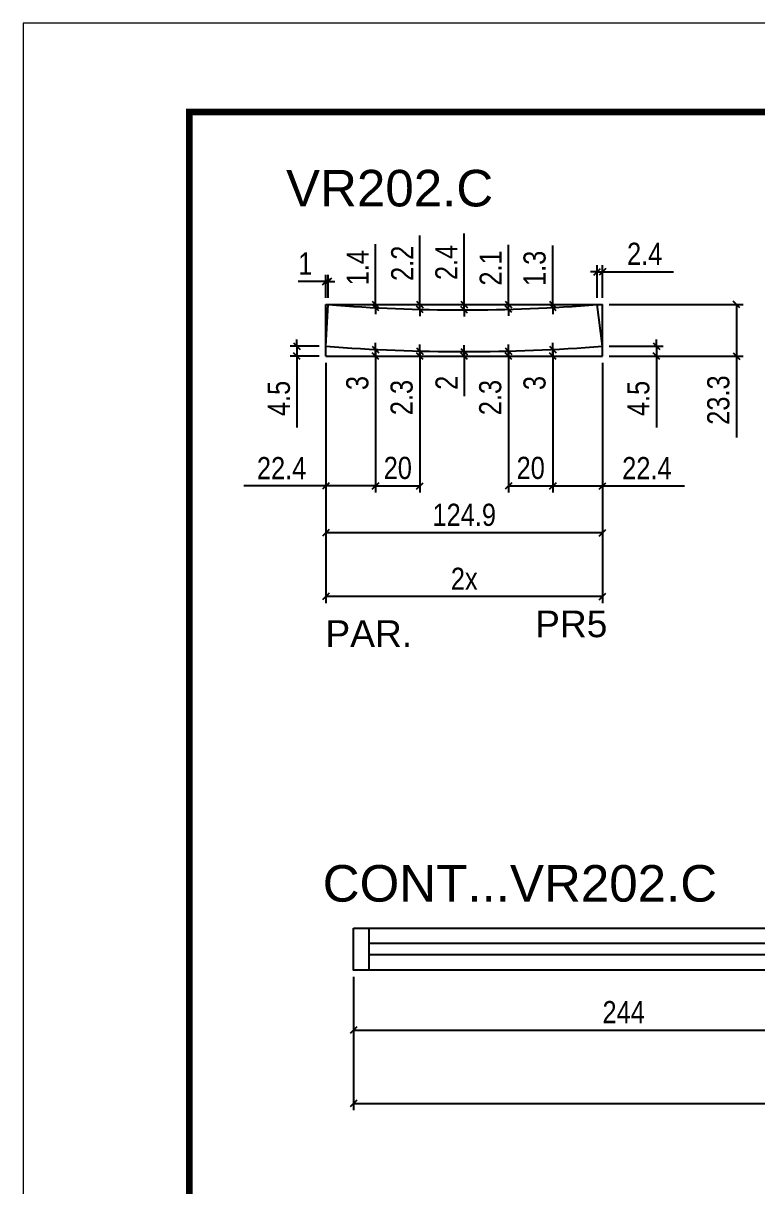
# Model space of a CAD drawing. Extents: x 5442 to 11695, y -218 to 3129.
# Drawn here: x 10210 to 10542, y 307 to 832 of the extents above; entities that cross this region are included whole.
import ezdxf

# ---------------------------------------------------------------- set-up
doc = ezdxf.new("R2010")
doc.units = 0
doc.linetypes.add('DASHED', pattern=[0.75, 0.5, -0.25])
for name, color, linetype in [('5', 5, 'Continuous'), ('COTA', 241, 'Continuous'), ('NOMENCLATURA', 7, 'Continuous'), ('Painéis', 200, 'Continuous'), ('SARR_2.2x7', 40, 'Continuous')]:
    doc.layers.add(name, color=color, linetype=linetype)
for name, color, linetype, lineweight in [('Escoras', 2, 'Continuous', 25), ('Folhas', 255, 'Continuous', 9), ('SARRAFO DE PRESSAO', 251, 'DASHED', 9)]:
    doc.layers.add(name, color=color, linetype=linetype, lineweight=lineweight)
doc.styles.add('COTA TECNICA-50', font='techl___.ttf', dxfattribs={"height": 10})
doc.styles.get("Standard").update_dxf_attribs({"font": 'arial.ttf'})
doc.dimstyles.new('COTA PAINEL-50', dxfattribs={"dimtxt": 10, "dimasz": 3, "dimexe": 3, "dimexo": 3, "dimgap": 3, "dimtad": 1, "dimdec": 1, "dimzin": 12, "dimdsep": 46, "dimtxsty": 'COTA TECNICA-50', "dimblk1": 'OBLIQUE', "dimblk2": 'OBLIQUE', "dimsah": 1, "dimcen": 0.9, "dimclrd": 4, "dimclre": 4, "dimclrt": 240, "dimadec": 1, "dimazin": 3, "dimtfac": 1, "dimtdec": 1, "dimtmove": 0, "dimatfit": 3, "dimfxl": 1, "dimtolj": 1, "dimtzin": 12, "dimarcsym": 0})

# ---------------------------------------------------------------- blocks, each defined once
blk = doc.blocks.new('9999999999')
at = {"layer": 'Folhas'}
blk.add_lwpolyline([(98138.98, 34190.21), (99623.98, 34190.21), (99623.98, 35240.21), (98138.98, 35240.21)], close=True, dxfattribs=at)
at = {"layer": 'Folhas', "color": 30, "const_width": 3}
blk.add_lwpolyline([(98213.98, 34230.21), (99583.98, 34230.21), (99583.98, 35200.21), (98213.98, 35200.21)], close=True, dxfattribs=at)
blk = doc.blocks.new('_Oblique')
at = {"color": 0, "linetype": 'ByBlock', "lineweight": -2}
blk.add_line((-0.5, -0.5), (0.5, 0.5), dxfattribs=at)
blk = doc.blocks.new('*D1528')
at = {"layer": 'Defpoints', "color": 0, "linetype": 'ByBlock', "transparency": 16777216}
for p in [(10346.96, 681.71), (10471.83, 681.71), (10346.96, 601.93)]:
    blk.add_point(p, dxfattribs=at)
at = {"layer": 'Escoras', "color": 4, "linetype": 'ByBlock', "lineweight": -2, "transparency": 16777216}
for p, q in [((10346.96, 678.71), (10346.96, 598.93)), ((10471.83, 678.71), (10471.83, 598.93)), ((10471.83, 601.93), (10346.96, 601.93))]:
    blk.add_line(p, q, dxfattribs=at)
at = {"layer": 'Escoras', "color": 4, "linetype": 'ByBlock', "lineweight": -2, "transparency": 16777216, "xscale": 3, "yscale": 3, "zscale": 3, "rotation": 180}
blk.add_blockref('_Oblique', (10346.96, 601.93), dxfattribs=at)
at = {"layer": 'Escoras', "color": 4, "linetype": 'ByBlock', "lineweight": -2, "transparency": 16777216, "xscale": 3, "yscale": 3, "zscale": 3}
blk.add_blockref('_Oblique', (10471.83, 601.93), dxfattribs=at)
at = {"layer": 'Escoras', "color": 240, "linetype": 'ByBlock', "transparency": 16777216, "insert": (10409.4, 610.03), "char_height": 10, "attachment_point": 5, "style": 'COTA TECNICA-50'}
blk.add_mtext('\\A1;124.9', dxfattribs=at)
blk = doc.blocks.new('*D1529')
at = {"layer": 'Defpoints', "color": 0, "linetype": 'ByBlock', "transparency": 16777216}
for p in [(10346.96, 681.71), (10369.4, 681.71), (10346.96, 623.09)]:
    blk.add_point(p, dxfattribs=at)
at = {"layer": 'Escoras', "color": 4, "linetype": 'ByBlock', "lineweight": -2, "transparency": 16777216}
for p, q in [((10346.96, 678.71), (10346.96, 620.09)), ((10369.4, 678.71), (10369.4, 620.09)), ((10346.96, 623.09), (10309.95, 623.09)), ((10369.4, 623.09), (10346.96, 623.09))]:
    blk.add_line(p, q, dxfattribs=at)
at = {"layer": 'Escoras', "color": 4, "linetype": 'ByBlock', "lineweight": -2, "transparency": 16777216, "xscale": 3, "yscale": 3, "zscale": 3, "rotation": 180}
blk.add_blockref('_Oblique', (10346.96, 623.09), dxfattribs=at)
at = {"layer": 'Escoras', "color": 4, "linetype": 'ByBlock', "lineweight": -2, "transparency": 16777216, "xscale": 3, "yscale": 3, "zscale": 3}
blk.add_blockref('_Oblique', (10369.4, 623.09), dxfattribs=at)
at = {"layer": 'Escoras', "color": 240, "linetype": 'ByBlock', "transparency": 16777216, "insert": (10326.96, 631.16), "char_height": 10, "attachment_point": 5, "style": 'COTA TECNICA-50'}
blk.add_mtext('\\A1;22.4', dxfattribs=at)
blk = doc.blocks.new('*D1530')
at = {"layer": 'Defpoints', "color": 0, "linetype": 'ByBlock', "transparency": 16777216}
for p in [(10369.4, 681.71), (10389.4, 681.71), (10389.4, 623.09)]:
    blk.add_point(p, dxfattribs=at)
at = {"layer": 'Escoras', "color": 4, "linetype": 'ByBlock', "lineweight": -2, "transparency": 16777216}
for p, q in [((10369.4, 678.71), (10369.4, 620.09)), ((10389.4, 678.71), (10389.4, 620.09)), ((10369.4, 623.09), (10389.4, 623.09))]:
    blk.add_line(p, q, dxfattribs=at)
at = {"layer": 'Escoras', "color": 4, "linetype": 'ByBlock', "lineweight": -2, "transparency": 16777216, "xscale": 3, "yscale": 3, "zscale": 3, "rotation": 180}
blk.add_blockref('_Oblique', (10369.4, 623.09), dxfattribs=at)
at = {"layer": 'Escoras', "color": 4, "linetype": 'ByBlock', "lineweight": -2, "transparency": 16777216, "xscale": 3, "yscale": 3, "zscale": 3}
blk.add_blockref('_Oblique', (10389.4, 623.09), dxfattribs=at)
at = {"layer": 'Escoras', "color": 240, "linetype": 'ByBlock', "transparency": 16777216, "insert": (10379.4, 631.19), "char_height": 10, "attachment_point": 5, "style": 'COTA TECNICA-50'}
blk.add_mtext('\\A1;20', dxfattribs=at)
blk = doc.blocks.new('*D1531')
at = {"layer": 'Defpoints', "color": 0, "linetype": 'ByBlock', "transparency": 16777216}
for p in [(10449.4, 681.71), (10471.83, 681.71), (10471.83, 623.09)]:
    blk.add_point(p, dxfattribs=at)
at = {"layer": 'Escoras', "color": 4, "linetype": 'ByBlock', "lineweight": -2, "transparency": 16777216}
for p, q in [((10449.4, 678.71), (10449.4, 620.09)), ((10471.83, 678.71), (10471.83, 620.09)), ((10449.4, 623.09), (10471.83, 623.09)), ((10471.83, 623.09), (10508.84, 623.09))]:
    blk.add_line(p, q, dxfattribs=at)
at = {"layer": 'Escoras', "color": 4, "linetype": 'ByBlock', "lineweight": -2, "transparency": 16777216, "xscale": 3, "yscale": 3, "zscale": 3, "rotation": 180}
blk.add_blockref('_Oblique', (10449.4, 623.09), dxfattribs=at)
at = {"layer": 'Escoras', "color": 4, "linetype": 'ByBlock', "lineweight": -2, "transparency": 16777216, "xscale": 3, "yscale": 3, "zscale": 3}
blk.add_blockref('_Oblique', (10471.83, 623.09), dxfattribs=at)
at = {"layer": 'Escoras', "color": 240, "linetype": 'ByBlock', "transparency": 16777216, "insert": (10491.84, 631.16), "char_height": 10, "attachment_point": 5, "style": 'COTA TECNICA-50'}
blk.add_mtext('\\A1;22.4', dxfattribs=at)
blk = doc.blocks.new('*D1532')
at = {"layer": 'Defpoints', "color": 0, "linetype": 'ByBlock', "transparency": 16777216}
for p in [(10429.4, 681.71), (10449.4, 681.71), (10449.4, 623.09)]:
    blk.add_point(p, dxfattribs=at)
at = {"layer": 'Escoras', "color": 4, "linetype": 'ByBlock', "lineweight": -2, "transparency": 16777216}
for p, q in [((10429.4, 678.71), (10429.4, 620.09)), ((10449.4, 678.71), (10449.4, 620.09)), ((10429.4, 623.09), (10449.4, 623.09))]:
    blk.add_line(p, q, dxfattribs=at)
at = {"layer": 'Escoras', "color": 4, "linetype": 'ByBlock', "lineweight": -2, "transparency": 16777216, "xscale": 3, "yscale": 3, "zscale": 3, "rotation": 180}
blk.add_blockref('_Oblique', (10429.4, 623.09), dxfattribs=at)
at = {"layer": 'Escoras', "color": 4, "linetype": 'ByBlock', "lineweight": -2, "transparency": 16777216, "xscale": 3, "yscale": 3, "zscale": 3}
blk.add_blockref('_Oblique', (10449.4, 623.09), dxfattribs=at)
at = {"layer": 'Escoras', "color": 240, "linetype": 'ByBlock', "transparency": 16777216, "insert": (10439.4, 631.19), "char_height": 10, "attachment_point": 5, "style": 'COTA TECNICA-50'}
blk.add_mtext('\\A1;20', dxfattribs=at)
blk = doc.blocks.new('*D1533')
at = {"layer": 'Defpoints', "color": 0, "linetype": 'ByBlock', "transparency": 16777216}
for p in [(10471.83, 704.97), (10471.83, 681.71), (10532.35, 681.71)]:
    blk.add_point(p, dxfattribs=at)
at = {"layer": 'Escoras', "color": 4, "linetype": 'ByBlock', "lineweight": -2, "transparency": 16777216}
for p, q in [((10474.83, 704.97), (10535.35, 704.97)), ((10532.35, 704.97), (10532.35, 681.71)), ((10474.83, 681.71), (10535.35, 681.71)), ((10532.35, 681.71), (10532.35, 644.99))]:
    blk.add_line(p, q, dxfattribs=at)
at = {"layer": 'Escoras', "color": 4, "linetype": 'ByBlock', "lineweight": -2, "transparency": 16777216, "xscale": 3, "yscale": 3, "zscale": 3}
for p, rotation in [((10532.35, 704.97), 90), ((10532.35, 681.71), 270)]:
    blk.add_blockref('_Oblique', p, dxfattribs=dict(at, rotation=rotation))
at = {"layer": 'Escoras', "color": 240, "linetype": 'ByBlock', "transparency": 16777216, "insert": (10524.13, 661.85), "char_height": 10, "attachment_point": 5, "rotation": 90, "style": 'COTA TECNICA-50'}
blk.add_mtext('\\A1;23.3', dxfattribs=at)
blk = doc.blocks.new('*D1534')
at = {"layer": 'Defpoints', "color": 0, "linetype": 'ByBlock', "transparency": 16777216}
for p in [(10471.83, 686.19), (10471.83, 681.71), (10496.13, 681.71)]:
    blk.add_point(p, dxfattribs=at)
at = {"layer": 'Escoras', "color": 4, "linetype": 'ByBlock', "lineweight": -2, "transparency": 16777216}
for p, q in [((10496.13, 686.19), (10496.13, 689.19)), ((10474.83, 686.19), (10499.13, 686.19)), ((10496.13, 686.19), (10496.13, 681.71)), ((10474.83, 681.71), (10499.13, 681.71)), ((10496.13, 681.71), (10496.13, 649.49))]:
    blk.add_line(p, q, dxfattribs=at)
at = {"layer": 'Escoras', "color": 4, "linetype": 'ByBlock', "lineweight": -2, "transparency": 16777216, "xscale": 3, "yscale": 3, "zscale": 3}
for p, rotation in [((10496.13, 686.19), 270), ((10496.13, 681.71), 90)]:
    blk.add_blockref('_Oblique', p, dxfattribs=dict(at, rotation=rotation))
at = {"layer": 'Escoras', "color": 240, "linetype": 'ByBlock', "transparency": 16777216, "insert": (10488.02, 662.6), "char_height": 10, "attachment_point": 5, "rotation": 90, "style": 'COTA TECNICA-50'}
blk.add_mtext('\\A1;4.5', dxfattribs=at)
blk = doc.blocks.new('*D1535')
at = {"layer": 'Defpoints', "color": 0, "linetype": 'ByBlock', "transparency": 16777216}
for p in [(10346.96, 686.2), (10333.89, 681.71), (10346.96, 681.71)]:
    blk.add_point(p, dxfattribs=at)
at = {"layer": 'Escoras', "color": 4, "linetype": 'ByBlock', "lineweight": -2, "transparency": 16777216}
for p, q in [((10333.89, 686.2), (10333.89, 689.2)), ((10343.96, 686.2), (10330.89, 686.2)), ((10333.89, 686.2), (10333.89, 681.71)), ((10343.96, 681.71), (10330.89, 681.71)), ((10333.89, 681.71), (10333.89, 649.49))]:
    blk.add_line(p, q, dxfattribs=at)
at = {"layer": 'Escoras', "color": 4, "linetype": 'ByBlock', "lineweight": -2, "transparency": 16777216, "xscale": 3, "yscale": 3, "zscale": 3}
for p, rotation in [((10333.89, 686.2), 270), ((10333.89, 681.71), 90)]:
    blk.add_blockref('_Oblique', p, dxfattribs=dict(at, rotation=rotation))
at = {"layer": 'Escoras', "color": 240, "linetype": 'ByBlock', "transparency": 16777216, "insert": (10325.78, 662.6), "char_height": 10, "attachment_point": 5, "rotation": 90, "style": 'COTA TECNICA-50'}
blk.add_mtext('\\A1;4.5', dxfattribs=at)
blk = doc.blocks.new('*D1536')
at = {"layer": 'Defpoints', "color": 0, "linetype": 'ByBlock', "transparency": 16777216}
for p in [(10346.96, 715.41), (10346.96, 704.97), (10348, 704.97)]:
    blk.add_point(p, dxfattribs=at)
at = {"layer": 'Escoras', "color": 4, "linetype": 'ByBlock', "lineweight": -2, "transparency": 16777216}
for p, q in [((10346.96, 715.41), (10334.38, 715.41)), ((10346.96, 707.97), (10346.96, 718.41)), ((10348, 715.41), (10346.96, 715.41)), ((10348, 707.97), (10348, 718.41)), ((10348, 715.41), (10351, 715.41))]:
    blk.add_line(p, q, dxfattribs=at)
at = {"layer": 'Escoras', "color": 4, "linetype": 'ByBlock', "lineweight": -2, "transparency": 16777216, "xscale": 3, "yscale": 3, "zscale": 3}
blk.add_blockref('_Oblique', (10346.96, 715.41), dxfattribs=at)
at = {"layer": 'Escoras', "color": 4, "linetype": 'ByBlock', "lineweight": -2, "transparency": 16777216, "xscale": 3, "yscale": 3, "zscale": 3, "rotation": 180}
blk.add_blockref('_Oblique', (10348, 715.41), dxfattribs=at)
at = {"layer": 'Escoras', "color": 240, "linetype": 'ByBlock', "transparency": 16777216, "insert": (10337.67, 723.47), "char_height": 10, "attachment_point": 5, "style": 'COTA TECNICA-50'}
blk.add_mtext('\\A1;1', dxfattribs=at)
blk = doc.blocks.new('*D1537')
at = {"layer": 'Defpoints', "color": 0, "linetype": 'ByBlock', "transparency": 16777216}
for p in [(10471.83, 719.79), (10469.42, 704.97), (10471.83, 704.97)]:
    blk.add_point(p, dxfattribs=at)
at = {"layer": 'Escoras', "color": 4, "linetype": 'ByBlock', "lineweight": -2, "transparency": 16777216}
for p, q in [((10469.42, 719.79), (10466.42, 719.79)), ((10469.42, 707.97), (10469.42, 722.79)), ((10469.42, 719.79), (10471.83, 719.79)), ((10471.83, 707.97), (10471.83, 722.79)), ((10471.83, 719.79), (10503.86, 719.79))]:
    blk.add_line(p, q, dxfattribs=at)
at = {"layer": 'Escoras', "color": 4, "linetype": 'ByBlock', "lineweight": -2, "transparency": 16777216, "xscale": 3, "yscale": 3, "zscale": 3}
blk.add_blockref('_Oblique', (10469.42, 719.79), dxfattribs=at)
at = {"layer": 'Escoras', "color": 4, "linetype": 'ByBlock', "lineweight": -2, "transparency": 16777216, "xscale": 3, "yscale": 3, "zscale": 3, "rotation": 180}
blk.add_blockref('_Oblique', (10471.83, 719.79), dxfattribs=at)
at = {"layer": 'Escoras', "color": 240, "linetype": 'ByBlock', "transparency": 16777216, "insert": (10490.85, 727.87), "char_height": 10, "attachment_point": 5, "style": 'COTA TECNICA-50'}
blk.add_mtext('\\A1;2.4', dxfattribs=at)
blk = doc.blocks.new('*D1538')
at = {"layer": 'Defpoints', "color": 0, "linetype": 'ByBlock', "transparency": 16777216}
for p in [(10369.4, 704.97), (10369.4, 704.97), (10369.4, 703.56)]:
    blk.add_point(p, dxfattribs=at)
at = {"layer": 'Escoras', "color": 4, "linetype": 'ByBlock', "lineweight": -2, "transparency": 16777216}
for p, q in [((10369.4, 704.97), (10369.4, 732.21)), ((10366.4, 703.56), (10366.4, 703.56)), ((10369.4, 703.56), (10369.4, 704.97)), ((10369.4, 703.56), (10369.4, 700.56)), ((10372.4, 704.97), (10372.4, 704.97))]:
    blk.add_line(p, q, dxfattribs=at)
at = {"layer": 'Escoras', "color": 4, "linetype": 'ByBlock', "lineweight": -2, "transparency": 16777216, "xscale": 3, "yscale": 3, "zscale": 3}
for p, rotation in [((10369.4, 704.97), 270), ((10369.4, 703.56), 90)]:
    blk.add_blockref('_Oblique', p, dxfattribs=dict(at, rotation=rotation))
at = {"layer": 'Escoras', "color": 240, "linetype": 'ByBlock', "transparency": 16777216, "insert": (10361.32, 721.59), "char_height": 10, "attachment_point": 5, "rotation": 90, "style": 'COTA TECNICA-50'}
blk.add_mtext('\\A1;1.4', dxfattribs=at)
blk = doc.blocks.new('*D1539')
at = {"layer": 'Defpoints', "color": 0, "linetype": 'ByBlock', "transparency": 16777216}
for p in [(10389.4, 704.97), (10389.4, 704.97), (10389.4, 702.79)]:
    blk.add_point(p, dxfattribs=at)
at = {"layer": 'Escoras', "color": 4, "linetype": 'ByBlock', "lineweight": -2, "transparency": 16777216}
for p, q in [((10389.4, 704.97), (10389.4, 736.19)), ((10389.4, 702.79), (10389.4, 704.97)), ((10392.4, 704.97), (10392.4, 704.97)), ((10386.4, 702.79), (10386.4, 702.79)), ((10389.4, 702.79), (10389.4, 699.79))]:
    blk.add_line(p, q, dxfattribs=at)
at = {"layer": 'Escoras', "color": 4, "linetype": 'ByBlock', "lineweight": -2, "transparency": 16777216, "xscale": 3, "yscale": 3, "zscale": 3}
for p, rotation in [((10389.4, 704.97), 270), ((10389.4, 702.79), 90)]:
    blk.add_blockref('_Oblique', p, dxfattribs=dict(at, rotation=rotation))
at = {"layer": 'Escoras', "color": 240, "linetype": 'ByBlock', "transparency": 16777216, "insert": (10381.4, 723.58), "char_height": 10, "attachment_point": 5, "rotation": 90, "style": 'COTA TECNICA-50'}
blk.add_mtext('\\A1;2.2', dxfattribs=at)
blk = doc.blocks.new('*D1540')
at = {"layer": 'Defpoints', "color": 0, "linetype": 'ByBlock', "transparency": 16777216}
for p in [(10409.4, 704.97), (10409.4, 704.97), (10409.4, 702.55)]:
    blk.add_point(p, dxfattribs=at)
at = {"layer": 'Escoras', "color": 4, "linetype": 'ByBlock', "lineweight": -2, "transparency": 16777216}
for p, q in [((10409.4, 704.97), (10409.4, 736.99)), ((10409.4, 702.55), (10409.4, 704.97)), ((10412.4, 704.97), (10412.4, 704.97)), ((10406.4, 702.55), (10406.4, 702.55)), ((10409.4, 702.55), (10409.4, 699.55))]:
    blk.add_line(p, q, dxfattribs=at)
at = {"layer": 'Escoras', "color": 4, "linetype": 'ByBlock', "lineweight": -2, "transparency": 16777216, "xscale": 3, "yscale": 3, "zscale": 3}
for p, rotation in [((10409.4, 704.97), 270), ((10409.4, 702.55), 90)]:
    blk.add_blockref('_Oblique', p, dxfattribs=dict(at, rotation=rotation))
at = {"layer": 'Escoras', "color": 240, "linetype": 'ByBlock', "transparency": 16777216, "insert": (10401.32, 723.98), "char_height": 10, "attachment_point": 5, "rotation": 90, "style": 'COTA TECNICA-50'}
blk.add_mtext('\\A1;2.4', dxfattribs=at)
blk = doc.blocks.new('*D1541')
at = {"layer": 'Defpoints', "color": 0, "linetype": 'ByBlock', "transparency": 16777216}
for p in [(10429.4, 704.97), (10429.4, 704.97), (10429.4, 702.83)]:
    blk.add_point(p, dxfattribs=at)
at = {"layer": 'Escoras', "color": 4, "linetype": 'ByBlock', "lineweight": -2, "transparency": 16777216}
for p, q in [((10429.4, 704.97), (10429.4, 731.97)), ((10429.4, 702.83), (10429.4, 704.97)), ((10432.4, 704.97), (10432.4, 704.97)), ((10426.4, 702.83), (10426.4, 702.83)), ((10429.4, 702.83), (10429.4, 699.83))]:
    blk.add_line(p, q, dxfattribs=at)
at = {"layer": 'Escoras', "color": 4, "linetype": 'ByBlock', "lineweight": -2, "transparency": 16777216, "xscale": 3, "yscale": 3, "zscale": 3}
for p, rotation in [((10429.4, 704.97), 270), ((10429.4, 702.83), 90)]:
    blk.add_blockref('_Oblique', p, dxfattribs=dict(at, rotation=rotation))
at = {"layer": 'Escoras', "color": 240, "linetype": 'ByBlock', "transparency": 16777216, "insert": (10421.34, 721.47), "char_height": 10, "attachment_point": 5, "rotation": 90, "style": 'COTA TECNICA-50'}
blk.add_mtext('\\A1;2.1', dxfattribs=at)
blk = doc.blocks.new('*D1542')
at = {"layer": 'Defpoints', "color": 0, "linetype": 'ByBlock', "transparency": 16777216}
for p in [(10449.4, 704.97), (10449.4, 704.97), (10449.4, 703.63)]:
    blk.add_point(p, dxfattribs=at)
at = {"layer": 'Escoras', "color": 4, "linetype": 'ByBlock', "lineweight": -2, "transparency": 16777216}
for p, q in [((10449.4, 704.97), (10449.4, 731.61)), ((10446.4, 703.63), (10446.4, 703.63)), ((10449.4, 703.63), (10449.4, 704.97)), ((10449.4, 703.63), (10449.4, 700.63)), ((10452.4, 704.97), (10452.4, 704.97))]:
    blk.add_line(p, q, dxfattribs=at)
at = {"layer": 'Escoras', "color": 4, "linetype": 'ByBlock', "lineweight": -2, "transparency": 16777216, "xscale": 3, "yscale": 3, "zscale": 3}
for p, rotation in [((10449.4, 704.97), 270), ((10449.4, 703.63), 90)]:
    blk.add_blockref('_Oblique', p, dxfattribs=dict(at, rotation=rotation))
at = {"layer": 'Escoras', "color": 240, "linetype": 'ByBlock', "transparency": 16777216, "insert": (10441.18, 721.29), "char_height": 10, "attachment_point": 5, "rotation": 90, "style": 'COTA TECNICA-50'}
blk.add_mtext('\\A1;1.3', dxfattribs=at)
blk = doc.blocks.new('*D1543')
at = {"layer": 'Defpoints', "color": 0, "linetype": 'ByBlock', "transparency": 16777216}
for p in [(10369.4, 684.73), (10369.4, 681.71), (10369.4, 681.71)]:
    blk.add_point(p, dxfattribs=at)
at = {"layer": 'Escoras', "color": 4, "linetype": 'ByBlock', "lineweight": -2, "transparency": 16777216}
for p, q in [((10369.4, 684.73), (10369.4, 687.73)), ((10369.4, 684.73), (10369.4, 681.71)), ((10372.4, 684.73), (10372.4, 684.73)), ((10366.4, 681.71), (10366.4, 681.71)), ((10369.4, 681.71), (10369.4, 663.38))]:
    blk.add_line(p, q, dxfattribs=at)
at = {"layer": 'Escoras', "color": 4, "linetype": 'ByBlock', "lineweight": -2, "transparency": 16777216, "xscale": 3, "yscale": 3, "zscale": 3}
for p, rotation in [((10369.4, 684.73), 270), ((10369.4, 681.71), 90)]:
    blk.add_blockref('_Oblique', p, dxfattribs=dict(at, rotation=rotation))
at = {"layer": 'Escoras', "color": 240, "linetype": 'ByBlock', "transparency": 16777216, "insert": (10361.18, 669.55), "char_height": 10, "attachment_point": 5, "rotation": 90, "style": 'COTA TECNICA-50'}
blk.add_mtext('\\A1;3', dxfattribs=at)
blk = doc.blocks.new('*D1544')
at = {"layer": 'Defpoints', "color": 0, "linetype": 'ByBlock', "transparency": 16777216}
for p in [(10389.4, 683.97), (10389.4, 681.71), (10389.4, 681.71)]:
    blk.add_point(p, dxfattribs=at)
at = {"layer": 'Escoras', "color": 4, "linetype": 'ByBlock', "lineweight": -2, "transparency": 16777216}
for p, q in [((10389.4, 683.97), (10389.4, 686.97)), ((10389.4, 683.97), (10389.4, 681.71)), ((10392.4, 683.97), (10392.4, 683.97)), ((10386.4, 681.71), (10386.4, 681.71)), ((10389.4, 681.71), (10389.4, 650.28))]:
    blk.add_line(p, q, dxfattribs=at)
at = {"layer": 'Escoras', "color": 4, "linetype": 'ByBlock', "lineweight": -2, "transparency": 16777216, "xscale": 3, "yscale": 3, "zscale": 3}
for p, rotation in [((10389.4, 683.97), 270), ((10389.4, 681.71), 90)]:
    blk.add_blockref('_Oblique', p, dxfattribs=dict(at, rotation=rotation))
at = {"layer": 'Escoras', "color": 240, "linetype": 'ByBlock', "transparency": 16777216, "insert": (10381.18, 663), "char_height": 10, "attachment_point": 5, "rotation": 90, "style": 'COTA TECNICA-50'}
blk.add_mtext('\\A1;2.3', dxfattribs=at)
blk = doc.blocks.new('*D1545')
at = {"layer": 'Defpoints', "color": 0, "linetype": 'ByBlock', "transparency": 16777216}
for p in [(10409.4, 683.71), (10409.4, 681.71), (10409.4, 681.71)]:
    blk.add_point(p, dxfattribs=at)
at = {"layer": 'Escoras', "color": 4, "linetype": 'ByBlock', "lineweight": -2, "transparency": 16777216}
for p, q in [((10409.4, 683.71), (10409.4, 686.71)), ((10409.4, 683.71), (10409.4, 681.71)), ((10412.4, 683.71), (10412.4, 683.71)), ((10406.4, 681.71), (10406.4, 681.71)), ((10409.4, 681.71), (10409.4, 663.6))]:
    blk.add_line(p, q, dxfattribs=at)
at = {"layer": 'Escoras', "color": 4, "linetype": 'ByBlock', "lineweight": -2, "transparency": 16777216, "xscale": 3, "yscale": 3, "zscale": 3}
for p, rotation in [((10409.4, 683.71), 270), ((10409.4, 681.71), 90)]:
    blk.add_blockref('_Oblique', p, dxfattribs=dict(at, rotation=rotation))
at = {"layer": 'Escoras', "color": 240, "linetype": 'ByBlock', "transparency": 16777216, "insert": (10401.4, 669.66), "char_height": 10, "attachment_point": 5, "rotation": 90, "style": 'COTA TECNICA-50'}
blk.add_mtext('\\A1;2', dxfattribs=at)
blk = doc.blocks.new('*D1546')
at = {"layer": 'Defpoints', "color": 0, "linetype": 'ByBlock', "transparency": 16777216}
for p in [(10429.4, 683.97), (10429.4, 681.71), (10429.4, 681.71)]:
    blk.add_point(p, dxfattribs=at)
at = {"layer": 'Escoras', "color": 4, "linetype": 'ByBlock', "lineweight": -2, "transparency": 16777216}
for p, q in [((10429.4, 683.97), (10429.4, 686.97)), ((10429.4, 683.97), (10429.4, 681.71)), ((10432.4, 683.97), (10432.4, 683.97)), ((10426.4, 681.71), (10426.4, 681.71)), ((10429.4, 681.71), (10429.4, 650.28))]:
    blk.add_line(p, q, dxfattribs=at)
at = {"layer": 'Escoras', "color": 4, "linetype": 'ByBlock', "lineweight": -2, "transparency": 16777216, "xscale": 3, "yscale": 3, "zscale": 3}
for p, rotation in [((10429.4, 683.97), 270), ((10429.4, 681.71), 90)]:
    blk.add_blockref('_Oblique', p, dxfattribs=dict(at, rotation=rotation))
at = {"layer": 'Escoras', "color": 240, "linetype": 'ByBlock', "transparency": 16777216, "insert": (10421.18, 663), "char_height": 10, "attachment_point": 5, "rotation": 90, "style": 'COTA TECNICA-50'}
blk.add_mtext('\\A1;2.3', dxfattribs=at)
blk = doc.blocks.new('*D1560')
at = {"layer": 'Defpoints', "color": 0, "linetype": 'ByBlock', "transparency": 16777216}
for p in [(10449.4, 684.73), (10449.4, 681.71), (10449.4, 681.71)]:
    blk.add_point(p, dxfattribs=at)
at = {"layer": 'Escoras', "color": 4, "linetype": 'ByBlock', "lineweight": -2, "transparency": 16777216}
for p, q in [((10449.4, 684.73), (10449.4, 687.73)), ((10449.4, 684.73), (10449.4, 681.71)), ((10452.4, 684.73), (10452.4, 684.73)), ((10446.4, 681.71), (10446.4, 681.71)), ((10449.4, 681.71), (10449.4, 663.38))]:
    blk.add_line(p, q, dxfattribs=at)
at = {"layer": 'Escoras', "color": 4, "linetype": 'ByBlock', "lineweight": -2, "transparency": 16777216, "xscale": 3, "yscale": 3, "zscale": 3}
for p, rotation in [((10449.4, 684.73), 270), ((10449.4, 681.71), 90)]:
    blk.add_blockref('_Oblique', p, dxfattribs=dict(at, rotation=rotation))
at = {"layer": 'Escoras', "color": 240, "linetype": 'ByBlock', "transparency": 16777216, "insert": (10441.18, 669.55), "char_height": 10, "attachment_point": 5, "rotation": 90, "style": 'COTA TECNICA-50'}
blk.add_mtext('\\A1;3', dxfattribs=at)
blk = doc.blocks.new('*D1561')
at = {"layer": 'Defpoints', "color": 0, "linetype": 'ByBlock', "transparency": 16777216}
for p in [(10346.96, 681.71), (10471.83, 681.71), (10346.96, 573.18)]:
    blk.add_point(p, dxfattribs=at)
at = {"layer": 'Escoras', "color": 4, "linetype": 'ByBlock', "lineweight": -2, "transparency": 16777216}
for p, q in [((10346.96, 678.71), (10346.96, 570.18)), ((10471.83, 678.71), (10471.83, 570.18)), ((10471.83, 573.18), (10346.96, 573.18))]:
    blk.add_line(p, q, dxfattribs=at)
at = {"layer": 'Escoras', "color": 4, "linetype": 'ByBlock', "lineweight": -2, "transparency": 16777216, "xscale": 3, "yscale": 3, "zscale": 3, "rotation": 180}
blk.add_blockref('_Oblique', (10346.96, 573.18), dxfattribs=at)
at = {"layer": 'Escoras', "color": 4, "linetype": 'ByBlock', "lineweight": -2, "transparency": 16777216, "xscale": 3, "yscale": 3, "zscale": 3}
blk.add_blockref('_Oblique', (10471.83, 573.18), dxfattribs=at)
at = {"layer": 'Escoras', "color": 240, "linetype": 'ByBlock', "transparency": 16777216, "insert": (10409.4, 581.24), "char_height": 10, "attachment_point": 5, "style": 'COTA TECNICA-50'}
blk.add_mtext('\\A1;2x', dxfattribs=at)
blk = doc.blocks.new('*D1575')
at = {"layer": 'COTA', "color": 4, "linetype": 'ByBlock', "lineweight": -2, "transparency": 16777216}
for p, q in [((10359.34, 401.63), (10359.34, 374.6)), ((10603.34, 401.63), (10603.34, 374.6)), ((10359.34, 377.6), (10603.34, 377.6))]:
    blk.add_line(p, q, dxfattribs=at)
at = {"layer": 'Defpoints', "color": 0, "linetype": 'ByBlock', "transparency": 16777216}
for p in [(10359.34, 404.63), (10603.34, 404.63), (10603.34, 377.6)]:
    blk.add_point(p, dxfattribs=at)
at = {"layer": 'COTA', "color": 4, "linetype": 'ByBlock', "lineweight": -2, "transparency": 16777216, "xscale": 3, "yscale": 3, "zscale": 3, "rotation": 180}
blk.add_blockref('_Oblique', (10359.34, 377.6), dxfattribs=at)
at = {"layer": 'COTA', "color": 4, "linetype": 'ByBlock', "lineweight": -2, "transparency": 16777216, "xscale": 3, "yscale": 3, "zscale": 3}
blk.add_blockref('_Oblique', (10603.34, 377.6), dxfattribs=at)
at = {"layer": 'COTA', "color": 240, "linetype": 'ByBlock', "transparency": 16777216, "insert": (10481.34, 385.68), "char_height": 10, "attachment_point": 5, "style": 'COTA TECNICA-50'}
blk.add_mtext('\\A1;244', dxfattribs=at)
blk = doc.blocks.new('*D1246')
at = {"layer": 'Defpoints', "color": 0, "linetype": 'ByBlock', "transparency": 16777216}
for p in [(10359.34, 404.63), (11151.04, 404.65), (11151.04, 344.48)]:
    blk.add_point(p, dxfattribs=at)
at = {"layer": 'Escoras', "color": 4, "linetype": 'ByBlock', "lineweight": -2, "transparency": 16777216}
for p, q in [((10359.34, 401.63), (10359.34, 341.48)), ((11151.04, 401.65), (11151.04, 341.48)), ((10359.34, 344.48), (11151.04, 344.48))]:
    blk.add_line(p, q, dxfattribs=at)
at = {"layer": 'Escoras', "color": 4, "linetype": 'ByBlock', "lineweight": -2, "transparency": 16777216, "xscale": 3, "yscale": 3, "zscale": 3, "rotation": 180}
blk.add_blockref('_Oblique', (10359.34, 344.48), dxfattribs=at)
at = {"layer": 'Escoras', "color": 4, "linetype": 'ByBlock', "lineweight": -2, "transparency": 16777216, "xscale": 3, "yscale": 3, "zscale": 3}
blk.add_blockref('_Oblique', (11151.04, 344.48), dxfattribs=at)
at = {"layer": 'Escoras', "color": 240, "linetype": 'ByBlock', "transparency": 16777216, "insert": (10755.19, 352.58), "char_height": 10, "attachment_point": 5, "style": 'COTA TECNICA-50'}
blk.add_mtext('\\A1;791.7', dxfattribs=at)

msp = doc.modelspace()

# ---------------------------------------------------------------- linework, layer by layer
at = {"linetype": 'Continuous'}
for p, q in [((10346.96, 686.2), (10348, 704.97)), ((10471.83, 686.19), (10469.42, 704.97))]:
    msp.add_line(p, q, dxfattribs=at)
for centre, radius, start, end in [((10408.71, 1466.93), 764.37, 265.44429, 274.55571), ((10409.43, 1470.85), 787.14, 265.44818, 274.54696)]:
    msp.add_arc(centre, radius, start, end, dxfattribs=at)
at = {"layer": 'Escoras', "linetype": 'ByBlock'}
for p, q in [((10369.4, 703.56), (10369.4, 704.97)), ((10389.4, 702.79), (10389.4, 704.97)), ((10409.4, 702.55), (10409.4, 704.97)), ((10429.4, 702.83), (10429.4, 704.97)), ((10449.4, 703.63), (10449.4, 704.97)), ((10369.4, 681.71), (10369.4, 684.73)), ((10389.4, 681.71), (10389.4, 683.97)), ((10409.4, 681.71), (10409.4, 683.71)), ((10429.4, 681.71), (10429.4, 683.97)), ((10449.4, 681.71), (10449.4, 684.73))]:
    msp.add_line(p, q, dxfattribs=at)
at = {"layer": 'Painéis', "linetype": 'Continuous'}
for p, q in [((10346.96, 704.97), (10471.83, 704.97)), ((10346.96, 681.71), (10346.96, 704.97)), ((10471.83, 681.71), (10471.83, 704.97)), ((10346.96, 681.71), (10471.83, 681.71))]:
    msp.add_line(p, q, dxfattribs=at)
msp.add_lwpolyline([(10359.34, 423.63), (10603.34, 423.63), (10603.34, 404.63), (10359.34, 404.63)], close=True, dxfattribs=at)
at = {"layer": 'SARR_2.2x7', "linetype": 'Continuous'}
for p, q in [((10366.34, 423.63), (10366.34, 404.63)), ((10603.34, 416.63), (10366.34, 416.63)), ((10366.34, 411.63), (10603.34, 411.63))]:
    msp.add_line(p, q, dxfattribs=at)

# ---------------------------------------------------------------- block references
at = {"layer": 'SARRAFO DE PRESSAO', "color": 6, "linetype": 'ByBlock'}
msp.add_blockref('9999999999', (-87928.62, -34408.31), dxfattribs=at)

# ---------------------------------------------------------------- texts
at = {"layer": '5', "linetype": 'Continuous'}
for s, p in [('PAR.', (10346.74, 550.51)), ('PR5', (10441.4, 554.87))]:
    msp.add_text(s, height=12, rotation=0, dxfattribs=at).set_placement(p)
at = {"layer": 'NOMENCLATURA', "linetype": 'Continuous'}
for s, p in [('VR202.C', (10328.95, 749.24)), ('CONT...VR202.C', (10345.51, 435.53))]:
    msp.add_text(s, height=16.5, dxfattribs=at).set_placement(p)

# ---------------------------------------------------------------- dimensions: what is measured, and where the dimension line sits
at = {"layer": 'COTA', "linetype": 'ByBlock'}
dim = msp.add_aligned_dim(p1=(10359.34, 404.63), p2=(10603.34, 404.63), distance=-27.03, dimstyle='COTA PAINEL-50', override={"dimarcsym": 1}, dxfattribs=at)
dim.commit()
dim.dimension.update_dxf_attribs({"geometry": '*D1575', "text_midpoint": (10481.34, 385.68)})
at = {"layer": 'Escoras', "linetype": 'ByBlock'}
for base, p1, p2, picture, middle in [((10389.4, 704.97), (10389.4, 702.79), (10389.4, 704.97), '*D1539', (10381.4, 723.58)), ((10409.4, 704.97), (10409.4, 702.55), (10409.4, 704.97), '*D1540', (10401.32, 723.98)), ((10369.4, 704.97), (10369.4, 703.56), (10369.4, 704.97), '*D1538', (10361.32, 721.59)), ((10429.4, 704.97), (10429.4, 702.83), (10429.4, 704.97), '*D1541', (10421.34, 721.47)), ((10449.4, 704.97), (10449.4, 703.63), (10449.4, 704.97), '*D1542', (10441.18, 721.29)), ((10532.35, 681.71), (10471.83, 704.97), (10471.83, 681.71), '*D1533', (10524.13, 661.85)), ((10333.89, 681.71), (10346.96, 686.2), (10346.96, 681.71), '*D1535', (10325.78, 662.6)), ((10496.13, 681.71), (10471.83, 686.19), (10471.83, 681.71), '*D1534', (10488.02, 662.6)), ((10369.4, 681.71), (10369.4, 684.73), (10369.4, 681.71), '*D1543', (10361.18, 669.55)), ((10389.4, 681.71), (10389.4, 683.97), (10389.4, 681.71), '*D1544', (10381.18, 663)), ((10409.4, 681.71), (10409.4, 683.71), (10409.4, 681.71), '*D1545', (10401.4, 669.66)), ((10429.4, 681.71), (10429.4, 683.97), (10429.4, 681.71), '*D1546', (10421.18, 663)), ((10449.4, 681.71), (10449.4, 684.73), (10449.4, 681.71), '*D1560', (10441.18, 669.55))]:
    dim = msp.add_linear_dim(base=base, p1=p1, p2=p2, angle=90, dimstyle='COTA PAINEL-50', override={"dimarcsym": 1}, dxfattribs=at)
    dim.commit()
    dim.dimension.update_dxf_attribs({"geometry": picture, "text_midpoint": middle})
for base, p1, p2, picture, middle in [((10346.96, 715.41), (10348, 704.97), (10346.96, 704.97), '*D1536', (10337.67, 723.47)), ((10471.83, 719.79), (10469.42, 704.97), (10471.83, 704.97), '*D1537', (10490.85, 727.87)), ((10346.96, 623.09), (10369.4, 681.71), (10346.96, 681.71), '*D1529', (10326.96, 631.16)), ((10346.96, 601.93), (10471.83, 681.71), (10346.96, 681.71), '*D1528', (10409.4, 610.03)), ((10471.83, 623.09), (10449.4, 681.71), (10471.83, 681.71), '*D1531', (10491.84, 631.16)), ((11151.04, 344.48), (10359.34, 404.63), (11151.04, 404.65), '*D1246', (10755.19, 352.58))]:
    dim = msp.add_linear_dim(base=base, p1=p1, p2=p2, dimstyle='COTA PAINEL-50', override={"dimarcsym": 1}, dxfattribs=at)
    dim.commit()
    dim.dimension.update_dxf_attribs({"geometry": picture, "text_midpoint": middle})
dim = msp.add_linear_dim(base=(10346.96, 573.18), p1=(10471.83, 681.71), p2=(10346.96, 681.71), text='2x', dimstyle='COTA PAINEL-50', override={"dimarcsym": 1}, dxfattribs=at)
dim.commit()
dim.dimension.update_dxf_attribs({"geometry": '*D1561', "text_midpoint": (10409.4, 581.24)})
for base, p1, p2, picture, middle in [((10389.4, 623.09), (10369.4, 681.71), (10389.4, 681.71), '*D1530', (10379.4, 623.09)), ((10449.4, 623.09), (10429.4, 681.71), (10449.4, 681.71), '*D1532', (10439.4, 623.09))]:
    dim = msp.add_linear_dim(base=base, p1=p1, p2=p2, dimstyle='COTA PAINEL-50', override={"dimarcsym": 1}, dxfattribs=at)
    dim.commit()
    dim.dimension.update_dxf_attribs({"geometry": picture, "text_midpoint": middle, "dimtype": 160})

doc.saveas('drawing.dxf')
